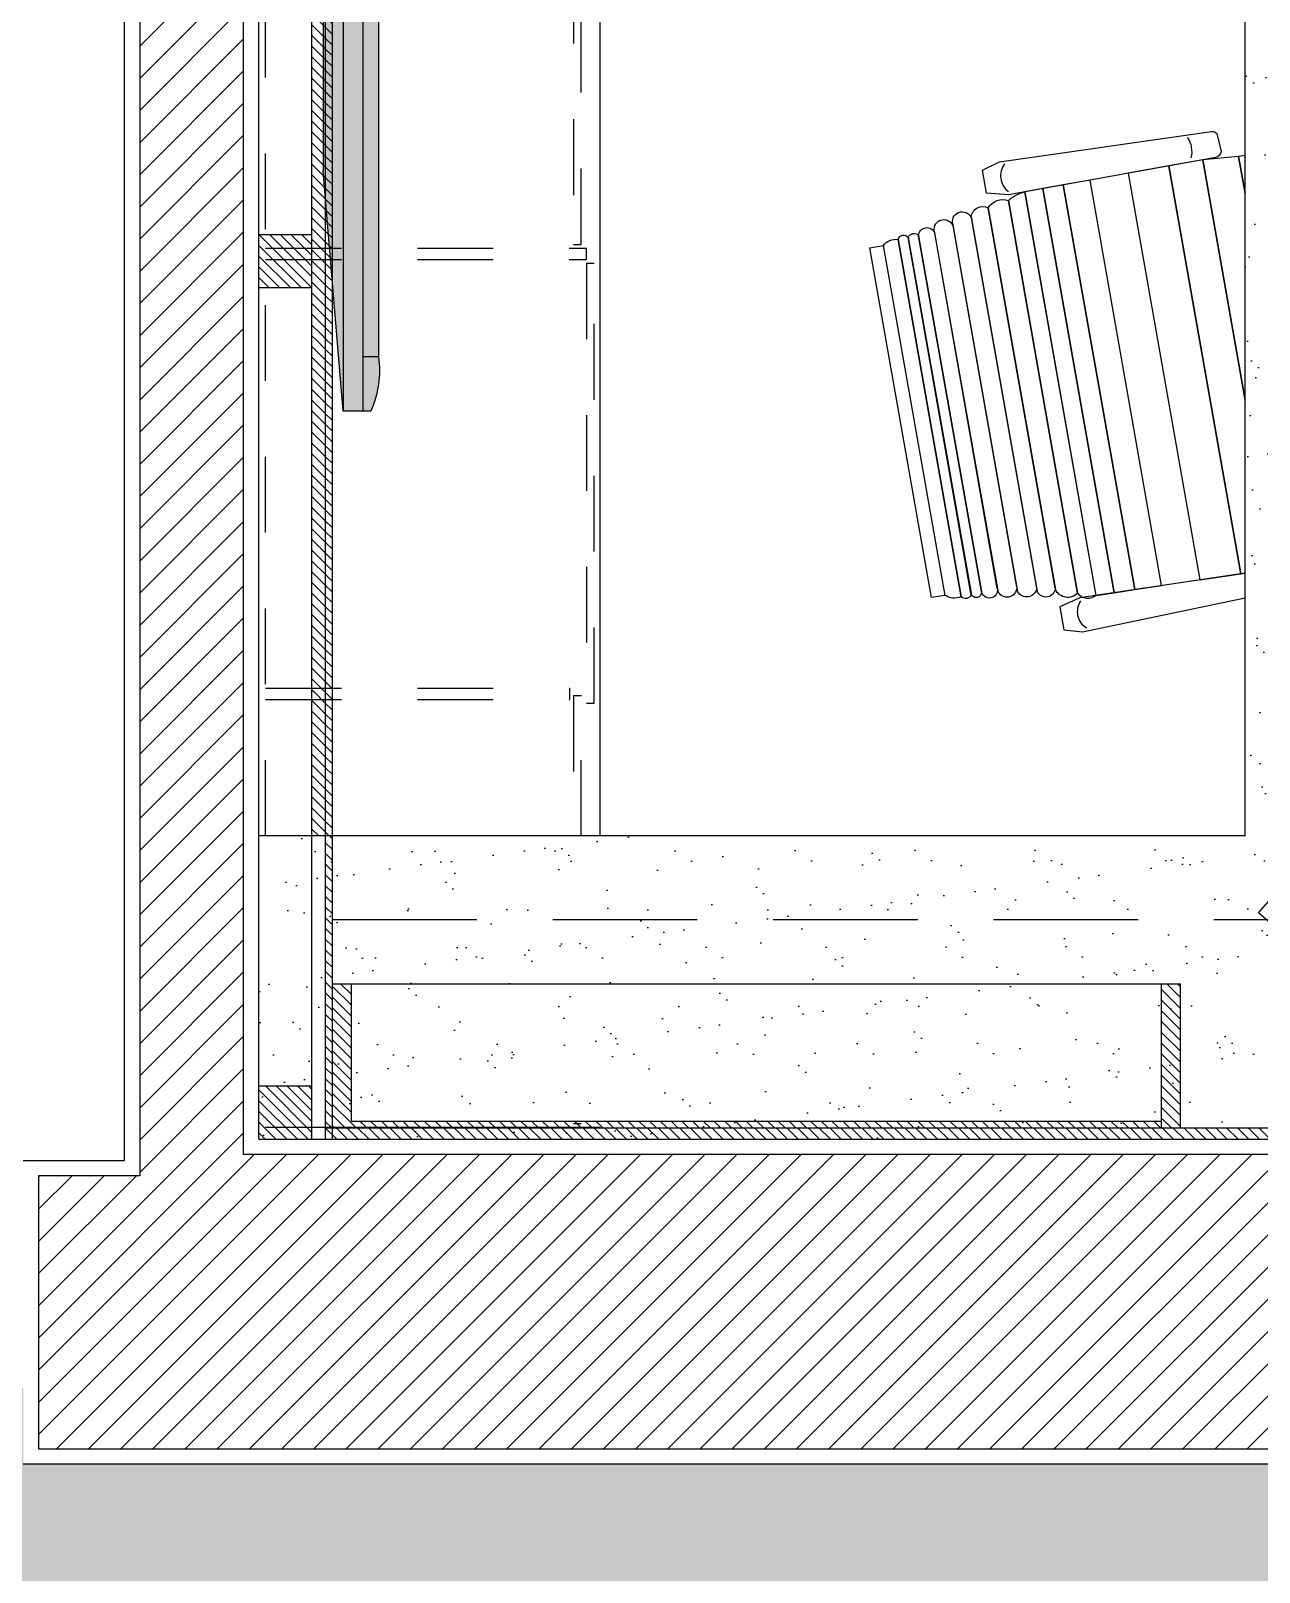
# Model space of a CAD drawing. Header units: millimetres. Extents: x 1999 to 2304, y 1614 to 1800.
# Drawn here: x 2210.852 to 2212.471, y 1624.286 to 1626.318 of the extents above; entities that cross this region are included whole.
import ezdxf

# ---------------------------------------------------------------- set-up
doc = ezdxf.new("R2010")
doc.units = ezdxf.units.MM
doc.header["$LTSCALE"] = 0.03
doc.linetypes.add('HIDDEN', pattern=[9.525, 6.35, -3.175])
doc.linetypes.add('HIDDEN2', pattern=[0.1875, 0.125, -0.0625])
for name, color, linetype in [('BANCADAS', 5, 'Continuous'), ('Layout', 6, 'Continuous'), ('PL09', 9, 'Continuous'), ('PL1', 1, 'Continuous'), ('PL250', 250, 'Continuous'), ('PL251', 251, 'Continuous'), ('PL5', 5, 'Continuous'), ('PL6', 6, 'Continuous')]:
    doc.layers.add(name, color=color, linetype=linetype)
pattern_1 = [(135, (-179.408659, -17.510998), (-0.007071067812, -0.007071067812), [])]
pattern_2 = [(135, (199.515951, 33.26263), (-0.00707106781, -0.00707106781), [])]

# ---------------------------------------------------------------- blocks, each defined once
blk = doc.blocks.new('caeira cortada.02')
at = {"layer": 'Layout'}
for p, q in [((-0.0008, -0.0056), (0, 0)), ((0.5505, 0), (0.5493, -0.0085)), ((-0.0089, -0.0594), (-0.0008, -0.0056)), ((0.5493, -0.0085), (0.545, -0.0555)), ((0.545, -0.0555), (0.5369, -0.1004)), ((0.5369, -0.1004), (0.5273, -0.1539)), ((-0.0218, -0.1454), (-0.0165, -0.11)), ((-0.0259, -0.1725), (-0.0218, -0.1454)), ((-0.0295, -0.1965), (-0.0259, -0.1725)), ((0.5182, -0.2043), (0.5119, -0.2395)), ((0.5119, -0.2395), (0.507, -0.2665)), ((0.507, -0.2665), (0.5027, -0.2903))]:
    blk.add_line(p, q, dxfattribs=at)
at = {"layer": 'Layout', "color": 251}
for p, q in [((0.545, -0.0555), (0.2281, 0)), ((0.2281, 0), (0.545, -0.0555)), ((0.5008, 0), (0.5493, -0.0085)), ((0.5493, -0.0085), (0.5008, 0)), ((0.5369, -0.1004), (-0.0008, -0.0056)), ((-0.0008, -0.0056), (0.5369, -0.1004)), ((0.5273, -0.1539), (-0.0089, -0.0594)), ((-0.0165, -0.11), (0.5182, -0.2043)), ((0.5119, -0.2395), (-0.0218, -0.1454)), ((-0.0218, -0.1454), (0.5119, -0.2395)), ((0.507, -0.2665), (-0.0259, -0.1725)), ((-0.0259, -0.1725), (0.507, -0.2665)), ((0.5027, -0.2903), (-0.0295, -0.1965)), ((-0.0294, -0.1962), (0.5027, -0.2903)), ((0.4912, -0.3118), (-0.0263, -0.2206)), ((-0.0263, -0.2206), (0.4912, -0.3118)), ((0.4814, -0.3385), (-0.0218, -0.2498)), ((-0.0197, -0.2501), (0.4814, -0.3385)), ((0.4697, -0.3609), (-0.0239, -0.2739)), ((-0.02, -0.2746), (0.4658, -0.3603)), ((0.4613, -0.3854), (-0.0245, -0.2997)), ((-0.0186, -0.3008), (0.4554, -0.3844)), ((0.451, -0.4096), (-0.023, -0.326)), ((-0.0205, -0.3265), (0.4484, -0.4091)), ((-0.029, -0.3608), (0.4423, -0.4439)), ((0.4423, -0.4439), (-0.0266, -0.3612)), ((0.4447, -0.4302), (-0.0242, -0.3475)), ((-0.0242, -0.3475), (0.4447, -0.4302)), ((-0.0314, -0.3742), (0.4399, -0.4573)), ((0.4399, -0.4573), (-0.0314, -0.3742)), ((-0.0314, -0.3742), (0.4399, -0.4573)), ((0.4317, -0.477), (-0.0294, -0.3957)), ((0.4317, -0.477), (-0.0294, -0.3957))]:
    blk.add_line(p, q, dxfattribs=at)
at = {"layer": 'Layout', "color": 5}
for p, q in [((-0.0294, -0.3957), (-0.0324, -0.4131)), ((0.4317, -0.477), (-0.0294, -0.3957)), ((-0.0324, -0.4131), (0.4286, -0.4944)), ((0.4286, -0.4944), (0.4317, -0.477))]:
    blk.add_line(p, q, dxfattribs=at)
blk.add_lwpolyline([(0, 0), (-0.0326, -0.2177), (-0.0447, -0.2441), (-0.0747, -0.2388), (-0.0777, -0.2141), (-0.0327, 0)], dxfattribs=at)
blk.add_lwpolyline([(0.5011, -0.3406), (0.5311, -0.3459), (0.5424, -0.3238), (0.5824, -0.0441, 0.205362), (0.5797, -0.0372), (0.5558, -0.0316, 0.331039), (0.5481, -0.0383), (0.4988, -0.3117)], format="xyb", close=True, dxfattribs=at)
for points in [[(0.5745, -0.0761, 0.2105), (0.5475, -0.0712, -0.207409)], [(-0.0727, -0.2088, 0.419252), (-0.0364, -0.2163, -0.402201)], [(0.5395, -0.317, -0.419252), (0.5029, -0.3117, 0.402201)]]:
    blk.add_lwpolyline(points, format="xyb", dxfattribs=at)
for centre, radius, start, end in [((-0.0175, -0.2071), 0.0161, 137.615, 236.8985), ((-0.0143, -0.2337), 0.0178, 132.671, 244.8745), ((-0.0192, -0.2625), 0.0124, 92.6717, 247.3283), ((-0.018, -0.2879), 0.0135, 98.746, 241.254), ((-0.019, -0.3137), 0.0129, 87.7987, 252.2013), ((0.4555, -0.279), 0.0485, 317.3867, 346.5341), ((0.471, -0.3195), 0.0216, 298.7068, 20.8418), ((-0.0223, -0.337), 0.0107, 80, 260), ((0.4681, -0.3458), 0.0152, 275.9816, 28.8046), ((-0.0247, -0.3684), 0.00878, 119.2386, 220.7614), ((-0.0254, -0.3544), 0.00696, 80, 260), ((0.4635, -0.3728), 0.0128, 260, 80), ((-0.0092, -0.383), 0.0238, 158.3204, 212.3765), ((-0.0092, -0.383), 0.0238, 158.3204, 212.3765), ((0.4532, -0.397), 0.0128, 260, 80), ((0.4447, -0.4193), 0.0108, 270.1541, 69.8459), ((0.4381, -0.4501), 0.00745, 284.139, 55.861), ((0.44, -0.4364), 0.00781, 286.9826, 53.0174), ((0.4192, -0.4602), 0.0209, 306.5409, 8.0396), ((0.4192, -0.4602), 0.0209, 306.5409, 8.0396)]:
    blk.add_arc(centre, radius, start, end, dxfattribs=at)
blk = doc.blocks.new('TEL')
at = {"layer": 'PL250'}
for p, q in [((-7.07, 21.54), (-12.07, 21.54)), ((-12.07, 21.54), (-12.07, 16.54)), ((-7.07, 16.54), (-7.07, 21.54)), ((-12.07, 16.54), (-11.07, 16.54)), ((-8.07, 16.54), (-7.07, 16.54)), ((-13.07, 14.1), (-11.07, 14.1)), ((-8.07, 14.1), (0.93, 14.1)), ((-3.99, 13.34), (-5.49, 13.34)), ((-5.49, 13.34), (-5.49, 12.84)), ((-5.49, 12.84), (-3.99, 12.84)), ((-3.99, 12.84), (-3.99, 13.34)), ((-1.99, 13.34), (-3.49, 13.34)), ((-3.49, 13.34), (-3.49, 12.84)), ((-3.49, 12.84), (-1.99, 12.84)), ((-1.99, 12.84), (-1.99, 13.34)), ((0, 13.34), (-1.5, 13.34)), ((-1.5, 13.34), (-1.5, 12.84)), ((-1.5, 12.84), (0, 12.84)), ((0, 12.84), (0, 13.34)), ((-13.07, 10.25), (-11.07, 10.25)), ((-8.07, 10.25), (0.93, 10.25)), ((-3.99, 11.99), (-5.49, 11.99)), ((-5.49, 11.99), (-5.49, 11.49)), ((-5.49, 11.49), (-3.99, 11.49)), ((-3.99, 11.49), (-3.99, 11.99)), ((-1.99, 11.99), (-3.49, 11.99)), ((-3.49, 11.99), (-3.49, 11.49)), ((-3.49, 11.49), (-1.99, 11.49)), ((-1.99, 11.49), (-1.99, 11.99)), ((0, 11.99), (-1.5, 11.99)), ((-1.5, 11.99), (-1.5, 11.49)), ((-1.5, 11.49), (0, 11.49)), ((0, 11.49), (0, 11.99)), ((-14.21, 1.15), (-13.07, 4.75)), ((-12.07, -0.46), (-12.07, 4.54)), ((-12.07, 4.54), (-11.07, 4.54)), ((-8.07, 4.54), (-7.07, 4.54)), ((-7.07, 4.54), (-7.07, -0.46)), ((-3.99, 6.07), (-5.49, 6.07)), ((-5.49, 6.07), (-5.49, 5.07)), ((-5.49, 5.07), (-3.99, 5.07)), ((-3.99, 4.38), (-5.49, 4.38)), ((-5.49, 4.38), (-5.49, 3.38)), ((-3.99, 5.07), (-3.99, 6.07)), ((-3.99, 3.38), (-3.99, 4.38)), ((-1.99, 6.07), (-3.49, 6.07)), ((-3.49, 6.07), (-3.49, 5.07)), ((-3.49, 5.07), (-1.99, 5.07)), ((-1.99, 4.38), (-3.49, 4.38)), ((-3.49, 4.38), (-3.49, 3.38)), ((-1.99, 5.07), (-1.99, 6.07)), ((-1.99, 3.38), (-1.99, 4.38)), ((0, 6.07), (-1.5, 6.07)), ((-1.5, 6.07), (-1.5, 5.07)), ((-1.5, 5.07), (0, 5.07)), ((0, 4.38), (-1.5, 4.38)), ((-1.5, 4.38), (-1.5, 3.38)), ((0, 5.07), (0, 6.07)), ((0, 3.38), (0, 4.38)), ((-5.49, 3.38), (-3.99, 3.38)), ((-3.99, 2.69), (-5.49, 2.69)), ((-5.49, 2.69), (-5.49, 1.69)), ((-3.99, 1.69), (-3.99, 2.69)), ((-3.49, 3.38), (-1.99, 3.38)), ((-1.99, 2.69), (-3.49, 2.69)), ((-3.49, 2.69), (-3.49, 1.69)), ((-1.99, 1.69), (-1.99, 2.69)), ((-1.5, 3.38), (0, 3.38)), ((0, 2.69), (-1.5, 2.69)), ((-1.5, 2.69), (-1.5, 1.69)), ((0, 1.69), (0, 2.69)), ((-5.49, 1.69), (-3.99, 1.69)), ((-3.99, 1), (-5.49, 1)), ((-5.49, 1), (-5.49, 0)), ((-5.49, 0), (-3.99, 0)), ((-3.99, 0), (-3.99, 1)), ((-3.49, 1.69), (-1.99, 1.69)), ((-1.99, 1), (-3.49, 1)), ((-3.49, 1), (-3.49, 0)), ((-3.49, 0), (-1.99, 0)), ((-1.99, 0), (-1.99, 1)), ((-1.5, 1.69), (0, 1.69)), ((0, 1), (-1.5, 1)), ((-1.5, 1), (-1.5, 0)), ((-1.5, 0), (0, 0)), ((0, 0), (0, 1)), ((-7.07, -0.46), (-12.07, -0.46)), ((-9.57, -0.46), (-9.57, -5.83))]:
    blk.add_line(p, q, dxfattribs=at)
for centre, start, end in [((-14.39, -0.74), 23.4975, 143.9934), ((-14.32, -0.14), 23.4975, 143.9934), ((-14.3, 0.38), 23.4975, 143.9934), ((-14.7, -2.4), 23.4975, 143.9934), ((-14.67, -1.88), 23.4975, 143.9934), ((-14.61, -1.31), 23.4975, 143.9934), ((-15.08, -4.69), 23.4975, 143.9934), ((-15.01, -4.09), 23.4975, 143.9934), ((-14.99, -3.57), 23.4975, 143.9934), ((-14.77, -2.99), 23.4975, 143.9934), ((-15.34, -6.38), 23.4975, 143.9934), ((-15.26, -5.78), 23.4975, 143.9934), ((-15.24, -5.26), 23.4975, 143.9934), ((-9.48, -6.72), 6.5804, 127.0763), ((-15.33, -7.03), 23.4975, 143.9934), ((-15.28, -7.69), 23.4975, 143.9934), ((-15.18, -8.28), 23.4975, 143.9934), ((-10.64, -8.86), 6.5804, 127.0763), ((-10.27, -8.3), 6.5804, 127.0763), ((-9.94, -7.74), 6.5804, 127.0763), ((-9.71, -7.18), 6.5804, 127.0763), ((-14.96, -8.94), 23.4975, 143.9934), ((-14.64, -9.6), 23.4975, 143.9934), ((-14.22, -10.26), 23.4975, 143.9934), ((-13.66, -10.9), 6.5804, 127.0763), ((-12.83, -10.57), 6.5804, 127.0763), ((-12.13, -10.2), 6.5804, 127.0763), ((-11.52, -9.78), 6.5804, 127.0763), ((-11.01, -9.32), 6.5804, 127.0763)]:
    blk.add_arc(centre, 0.77, start, end, dxfattribs=at)
at = {"layer": 'PL6'}
for p, q in [((0.93, 22.54), (-13.07, 22.54)), ((-13.07, 22.54), (-13.07, -1.46)), ((0.93, -1.46), (0.93, 22.54)), ((-8.07, 20.54), (-11.07, 20.54)), ((-11.07, 20.54), (-11.07, 0.54)), ((-8.07, 0.54), (-8.07, 20.54)), ((-11.07, 0.54), (-8.07, 0.54)), ((-13.07, -1.46), (0.93, -1.46))]:
    blk.add_line(p, q, dxfattribs=at)
blk = doc.blocks.new('TV GRANDE.01')
at = {"layer": 'PL09'}
h = blk.add_hatch(color=256, dxfattribs=at)
h.paths.add_polyline_path([(0.3955, 0), (-0.3955, 0), (-0.783, -0.032), (0.783, -0.032)])
h.paths.add_polyline_path([(-0.6955, -0.064), (-0.783, -0.064), (-0.783, -0.0765, 0.139997), (-0.6955, -0.089)])
h.paths.add_polyline_path([(0.6955, -0.064), (-0.6955, -0.064), (-0.6955, -0.089), (0.6955, -0.089)])
h.paths.add_polyline_path([(0.783, -0.0765), (0.783, -0.064), (0.6955, -0.064), (0.6955, -0.089, 0.139997)])
h.paths.add_polyline_path([(0.783, -0.032), (-0.783, -0.032), (-0.783, -0.064), (0.783, -0.064)])
at = {"layer": 'PL5'}
for p, q in [((-0.783, -0.064), (-0.783, -0.032)), ((-0.783, -0.032), (0.783, -0.032)), ((0.783, -0.064), (0.783, -0.032)), ((-0.783, -0.064), (0.783, -0.064))]:
    blk.add_line(p, q, dxfattribs=at)
at = {"layer": 'PL6'}
for p, q in [((-0.783, -0.032), (-0.3955, 0)), ((-0.3955, 0), (0.3955, 0)), ((0.783, -0.032), (0.3955, 0)), ((-0.783, -0.0765), (-0.783, -0.064)), ((-0.6955, -0.089), (-0.6955, -0.064)), ((0.6955, -0.089), (0.6955, -0.064)), ((0.783, -0.0765), (0.783, -0.064)), ((-0.6955, -0.089), (0.6955, -0.089))]:
    blk.add_line(p, q, dxfattribs=at)
for centre, start, end in [((-0.7173, 0.0705), 245.9345, 277.8122), ((0.7173, 0.0705), 262.1878, 294.0655)]:
    blk.add_arc(centre, 0.161, start, end, dxfattribs=at)

msp = doc.modelspace()

# ---------------------------------------------------------------- hatches: boundary and pattern name
at = {"layer": 'BANCADAS'}
h = msp.add_hatch(dxfattribs=at)
h.set_pattern_fill('AR-SAND', color=251, scale=0.002, angle=180)
h.set_pattern_definition([(217.5, (174.66916, -0.95251), (0.0032000626, -0.0978826475), [0, -0.077216, 0, -0.08636, 0, -0.08255]), (187.5, (174.66916, -0.95251), (-0.0899046566, -0.14336502), [0, -0.041656, 0, -0.069596, 0, -0.02667]), (147.5, (174.73165, -0.95251), (-0.158198474, -0.000287437), [0, -0.0254, 0, -0.09144, 0, -0.11938]), (137.5, (174.73165, -0.95251), (-0.1527112905, -0.044585865), [0, -0.0127, 0, -0.059944, 0, -0.06858])])
h.paths.add_polyline_path([(2213.0523, 1624.8569), (2213.0523, 1625.2569), (2213.0723, 1625.2569), (2213.0723, 1627.2769), (2212.9023, 1627.2769), (2212.9023, 1627.2569), (2212.4523, 1627.2569), (2212.4523, 1625.2569), (2211.1523, 1625.2569), (2211.1523, 1624.8569)])
at = {"layer": 'Layout'}
h = msp.add_hatch(dxfattribs=at)
h.set_pattern_fill('_USER', color=252, scale=0.01, angle=135, pattern_type=0)
h.set_pattern_definition(pattern_1)
h.paths.add_polyline_path([(2211.2493, 1627.2569), (2211.2403, 1627.2569), (2211.2403, 1624.8719), (2211.2493, 1624.8719)])
h = msp.add_hatch(dxfattribs=at)
h.set_pattern_fill('_USER', color=252, scale=0.01, angle=135, pattern_type=0)
h.set_pattern_definition(pattern_1)
h.paths.add_polyline_path([(2211.2403, 1626.0069), (2211.2223, 1626.0069), (2211.2223, 1625.91), (2211.2345, 1625.91), (2211.2345, 1625.9431), (2211.2403, 1625.9431)])
h.paths.add_polyline_path([(2211.2403, 1626.0269), (2211.2223, 1626.0269), (2211.2223, 1626.0069), (2211.2403, 1626.0069)])
h.paths.add_polyline_path([(2211.2403, 1626.5869), (2211.2223, 1626.5869), (2211.2223, 1626.0269), (2211.2403, 1626.0269)])
at = {"layer": 'Layout', "ltscale": 0.02}
h = msp.add_hatch(dxfattribs=at)
h.set_pattern_fill('_USER', color=256, scale=0.01, angle=135, pattern_type=0)
h.set_pattern_definition([(135, (9.051567, 22.388613), (-0.007071067812, -0.007071067812), [])])
h.paths.add_polyline_path([(2211.2223, 1626.0169), (2211.1613, 1626.0169), (2211.1613, 1625.9794), (2211.2223, 1625.9794)])
h.paths.add_polyline_path([(2211.1613, 1626.0494), (2211.1523, 1626.0494), (2211.1523, 1625.9794), (2211.1613, 1625.9794)])
h.paths.add_polyline_path([(2211.2223, 1626.0319), (2211.1613, 1626.0319), (2211.1613, 1626.0169), (2211.2223, 1626.0169)])
h.paths.add_polyline_path([(2211.2223, 1626.0494), (2211.1613, 1626.0494), (2211.1613, 1626.0319), (2211.2223, 1626.0319)])
at = {"layer": 'Layout'}
h = msp.add_hatch(dxfattribs=at)
h.set_pattern_fill('_USER', color=252, scale=0.01, angle=135, pattern_type=0)
h.set_pattern_definition(pattern_1)
h.paths.add_polyline_path([(2211.2403, 1625.5031), (2211.2345, 1625.5031), (2211.2345, 1625.5362), (2211.2223, 1625.5362), (2211.2223, 1625.4469), (2211.2403, 1625.4469)])
h.paths.add_polyline_path([(2211.2403, 1625.9431), (2211.2345, 1625.9431), (2211.2345, 1625.5031), (2211.2403, 1625.5031)])
h.paths.add_polyline_path([(2211.2345, 1625.91), (2211.2223, 1625.91), (2211.2223, 1625.5362), (2211.2345, 1625.5362)])
h = msp.add_hatch(dxfattribs=at)
h.set_pattern_fill('_USER', color=252, scale=0.01, angle=135, pattern_type=0)
h.set_pattern_definition(pattern_1)
h.paths.add_polyline_path([(2211.2403, 1625.4469), (2211.2223, 1625.4469), (2211.2223, 1625.4269), (2211.2403, 1625.4269)])
h = msp.add_hatch(dxfattribs=at)
h.set_pattern_fill('_USER', color=252, scale=0.01, angle=135, pattern_type=0)
h.set_pattern_definition(pattern_1)
h.paths.add_polyline_path([(2211.2403, 1625.4269), (2211.2223, 1625.4269), (2211.2223, 1625.2569), (2211.2403, 1625.2569)])
h = msp.add_hatch(dxfattribs=at)
h.set_pattern_fill('_USER', color=252, scale=0.01, angle=135, pattern_type=0)
h.set_pattern_definition(pattern_2)
h.paths.add_polyline_path([(2211.2743, 1625.0619), (2211.2493, 1625.0619), (2211.2493, 1624.8719), (2211.2743, 1624.8719)])
h = msp.add_hatch(dxfattribs=at)
h.set_pattern_fill('_USER', color=252, scale=0.01, angle=135, pattern_type=0)
h.set_pattern_definition(pattern_2)
h.paths.add_polyline_path([(2212.3673, 1625.0619), (2212.3423, 1625.0619), (2212.3423, 1624.8719), (2212.3673, 1624.8719)])
at = {"layer": 'Layout', "ltscale": 0.02}
h = msp.add_hatch(dxfattribs=at)
h.set_pattern_fill('_USER', color=256, scale=0.01, angle=135, pattern_type=0)
h.set_pattern_definition([(135, (9.051567, 20.143613), (-0.007071067812, -0.007071067812), [])])
h.paths.add_polyline_path([(2211.2223, 1624.9269), (2211.1613, 1624.9269), (2211.1613, 1624.8569), (2211.2223, 1624.8569)])
h.paths.add_polyline_path([(2211.1613, 1624.9269), (2211.1523, 1624.9269), (2211.1523, 1624.8569), (2211.1613, 1624.8569)])
at = {"layer": 'Layout'}
h = msp.add_hatch(dxfattribs=at)
h.set_pattern_fill('_USER', color=252, scale=0.01, angle=135, pattern_type=0)
h.set_pattern_definition([(135, (199.503951, 33.26263), (-0.00707106781, -0.00707106781), [])])
h.paths.add_polyline_path([(2213.0523, 1624.8569), (2213.0523, 1624.8719), (2211.2403, 1624.8719), (2211.2403, 1624.8569)])
h = msp.add_hatch(dxfattribs=at)
h.set_pattern_fill('_USER', color=252, scale=0.01, angle=135, pattern_type=0)
h.set_pattern_definition(pattern_2)
h.paths.add_polyline_path([(2212.3493, 1624.8809), (2211.2739, 1624.8809), (2211.2739, 1624.8719), (2212.3493, 1624.8719)])
at = {"layer": 'PL1'}
h = msp.add_hatch(dxfattribs=at)
h.set_pattern_fill('_USER', color=251, scale=0.03, angle=45, pattern_type=0)
h.set_pattern_definition([(45, (174.669163, -0.952507), (-0.02121320344, 0.02121320344), [])])
h.paths.add_polyline_path([(2213.0823, 1624.8369), (2211.1323, 1624.8369), (2211.1323, 1627.3369), (2210.9953, 1627.3369), (2210.9953, 1624.8089), (2210.8618, 1624.8089), (2210.8618, 1624.4489), (2213.0823, 1624.4489)])
at = {"layer": 'PL251', "ltscale": 100}
h = msp.add_hatch(dxfattribs=at)
h.set_pattern_fill('AR-HBONE', color=256, scale=0.001)
h.set_pattern_definition([(45, (174.66916, -0.95251), (1e-17, 0.143684098), [0.3048, -0.1016]), (135, (174.741, -0.88066), (1e-17, 0.143684098), [0.3048, -0.1016])])
h.paths.add_polyline_path([(2221.2853, 1624.5289), (2220.5463, 1624.5289), (2218.1793, 1624.5289), (2215.6023, 1624.5289), (2213.1023, 1624.5289), (2213.1023, 1624.4289), (2210.8418, 1624.4289), (2210.8418, 1624.5289), (2208.0418, 1624.5289), (2207.8093, 1624.5289), (2207.8093, 1624.4289), (2207.8093, 1623.8289), (2211.0673, 1623.8289), (2211.8673, 1623.4289), (2220.2143, 1623.4289), (2220.2143, 1621.5319), (2221.3143, 1621.5319), (2221.3143, 1622.4999), (2221.2853, 1622.4999)])
h.paths.add_polyline_path([(2220.8393, 1621.5319), (2220.2143, 1621.5319), (2220.2143, 1620.7109, 0.251125), (2220.8393, 1619.545)])
h.paths.add_polyline_path([(2221.6143, 1620.7319), (2221.2643, 1620.7319), (2221.2643, 1621.0819), (2221.3143, 1621.0819), (2221.3143, 1621.5319), (2220.8393, 1621.5319), (2220.8393, 1619.545, 0.147722), (2221.6143, 1619.3109)])
h.paths.add_polyline_path([(2211.0673, 1623.8289), (2208.5408, 1623.8289), (2208.5393, 1623.6203), (2209.2093, 1623.4289), (2211.0673, 1623.4289)], flags=17)
h.paths.add_polyline_path([(2211.0673, 1623.8289), (2211.0673, 1623.4289), (2211.8673, 1623.4289)], flags=17)
h.paths.add_polyline_path([(2209.2093, 1623.4289), (2208.5393, 1623.6203), (2208.5187, 1620.7109), (2209.2093, 1620.7109)])
h.paths.add_polyline_path([(2208.5393, 1623.6203), (2207.8093, 1623.8289), (2207.8093, 1622.2499), (2207.8093, 1620.7109), (2208.5187, 1620.7109)])
h.paths.add_polyline_path([(2208.5408, 1623.8289), (2207.8093, 1623.8289), (2208.5393, 1623.6203)], flags=17)
h.paths.add_polyline_path([(2208.5187, 1620.7109), (2207.8093, 1620.7109), (2207.8093, 1619.3109, 0.131823), (2208.5101, 1619.4989)])
h.paths.add_polyline_path([(2209.2093, 1620.7109), (2208.5187, 1620.7109), (2208.5101, 1619.4989, 0.26777)])

# ---------------------------------------------------------------- linework, layer by layer
at = {"layer": 'Layout', "color": 250, "linetype": 'HIDDEN2', "ltscale": 10}
for p, q in [((2211.1613, 1625.2569), (2211.1613, 1628.0419)), ((2211.5673, 1626.6019), (2211.5673, 1626.0369)), ((2211.5773, 1626.0369), (2211.5773, 1626.6019)), ((2211.1613, 1626.0319), (2211.5843, 1626.0319)), ((2211.5673, 1626.0369), (2211.5773, 1626.0369)), ((2211.5843, 1626.0169), (2211.5843, 1626.0319)), ((2211.1613, 1626.0169), (2211.5843, 1626.0169)), ((2211.5843, 1626.0119), (2211.5943, 1626.0119)), ((2211.5843, 1626.0119), (2211.5843, 1625.4319)), ((2211.5943, 1625.4319), (2211.5943, 1626.0119)), ((2211.1613, 1625.4519), (2211.5623, 1625.4519)), ((2211.5623, 1625.4369), (2211.5623, 1625.4519)), ((2211.5673, 1625.4419), (2211.5673, 1625.2569)), ((2211.5673, 1625.4419), (2211.5775, 1625.4419)), ((2211.5773, 1625.2569), (2211.5773, 1625.4419)), ((2211.1613, 1625.4369), (2211.5623, 1625.4369)), ((2211.5843, 1625.4319), (2211.5943, 1625.4319))]:
    msp.add_line(p, q, dxfattribs=at)
at = {"layer": 'Layout'}
for p, q in [((2211.6023, 1625.2569), (2211.6023, 1628.0569)), ((2212.4523, 1625.2569), (2212.4523, 1627.2569)), ((2212.4523, 1625.2569), (2211.1523, 1625.2569))]:
    msp.add_line(p, q, dxfattribs=at)
at = {"layer": 'Layout', "color": 3}
for p, q in [((2211.2223, 1624.8569), (2211.2223, 1627.2569)), ((2211.2403, 1624.8569), (2211.2403, 1627.2569)), ((2211.2493, 1624.8569), (2211.2493, 1627.2569)), ((2211.2223, 1626.0494), (2211.1523, 1626.0494)), ((2211.2223, 1625.9794), (2211.1523, 1625.9794)), ((2211.2743, 1624.8809), (2211.2743, 1625.0619)), ((2212.3423, 1624.8719), (2212.3423, 1625.0619)), ((2212.3673, 1624.8719), (2212.3673, 1625.0619)), ((2211.2223, 1624.9269), (2211.1523, 1624.9269)), ((2211.2401, 1624.8719), (2213.0523, 1624.8719)), ((2211.2743, 1624.8809), (2212.3423, 1624.8809)), ((2211.2223, 1624.8569), (2211.2373, 1624.8569)), ((2211.2373, 1624.8569), (2213.0523, 1624.8569))]:
    msp.add_line(p, q, dxfattribs=at)
at = {"layer": 'Layout', "linetype": 'HIDDEN'}
msp.add_line((2211.2493, 1625.1469), (2213.0523, 1625.1469), dxfattribs=at)
at = {"layer": 'Layout', "color": 4}
msp.add_line((2211.2493, 1625.0619), (2212.3673, 1625.0619), dxfattribs=at)
at = {"layer": 'Layout', "color": 250, "linetype": 'HIDDEN', "ltscale": 5}
for p, q in [((2211.1613, 1624.8729), (2211.6023, 1624.8729)), ((2211.5673, 1624.8779), (2211.5773, 1624.8779))]:
    msp.add_line(p, q, dxfattribs=at)
at = {"layer": 'PL1'}
for p, q in [((2210.9753, 1624.8289), (2210.9753, 1627.3569)), ((2211.1523, 1624.8569), (2211.1523, 1627.3569)), ((2211.1523, 1624.8569), (2213.1023, 1624.8569)), ((2210.8418, 1624.8289), (2210.9753, 1624.8289)), ((2210.8418, 1624.4289), (2213.1023, 1624.4289))]:
    msp.add_line(p, q, dxfattribs=at)
at = {"layer": 'PL1', "color": 6}
msp.add_lwpolyline([(2213.0823, 1624.8369), (2211.1323, 1624.8369), (2211.1323, 1627.3369), (2210.9953, 1627.3369), (2210.9953, 1624.8089), (2210.8618, 1624.8089), (2210.8618, 1624.4489), (2213.0823, 1624.4489)], close=True, dxfattribs=at)

# ---------------------------------------------------------------- block references
at = {"layer": 'Layout', "xscale": -0.8172518123650926, "yscale": 0.8172518123650926, "zscale": 0.8172518123650926, "rotation": 90}
msp.add_blockref('TV GRANDE.01', (2211.2373, 1626.4569), dxfattribs=at)
at = {"layer": 'Layout', "xscale": -1, "rotation": 270}
msp.add_blockref('caeira cortada.02', (2212.4523, 1625.6035), dxfattribs=at)
at = {"layer": 'Layout', "extrusion": (0, 0, -1), "xscale": -0.009999999999990903, "yscale": 0.009999999999990903, "zscale": -1, "rotation": 131.1652190781769}
msp.add_blockref('TEL', (-2212.4874, 1625.1534), dxfattribs=at)

doc.saveas('drawing.dxf')
